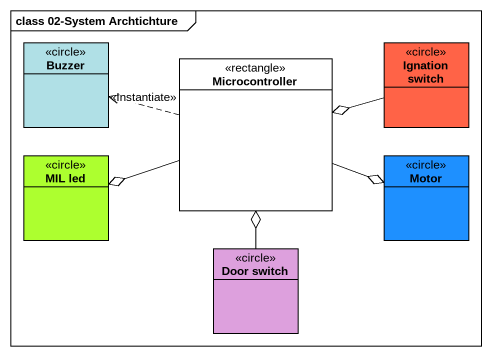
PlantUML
@startuml
mainframe class 02-System Archtichture
hide circle
hide empty members
class Buzzer <<circle>> #B0E0E6
class Microcontroller <<rectangle>>
class "Ignation switch" as Ignation_switch <<circle>> #FF6347
class "MIL led" as MIL_led <<circle>> #ADFF2F
class Motor <<circle>> #1E90FF
class "Door switch" as Door_switch <<circle>> #DDA0DD
Microcontroller .left.> Buzzer : <<Instantiate>>
Microcontroller -left-o MIL_led
Microcontroller -right-o Motor
Ignation_switch -left-o Microcontroller
Door_switch -up-o Microcontroller
@enduml
